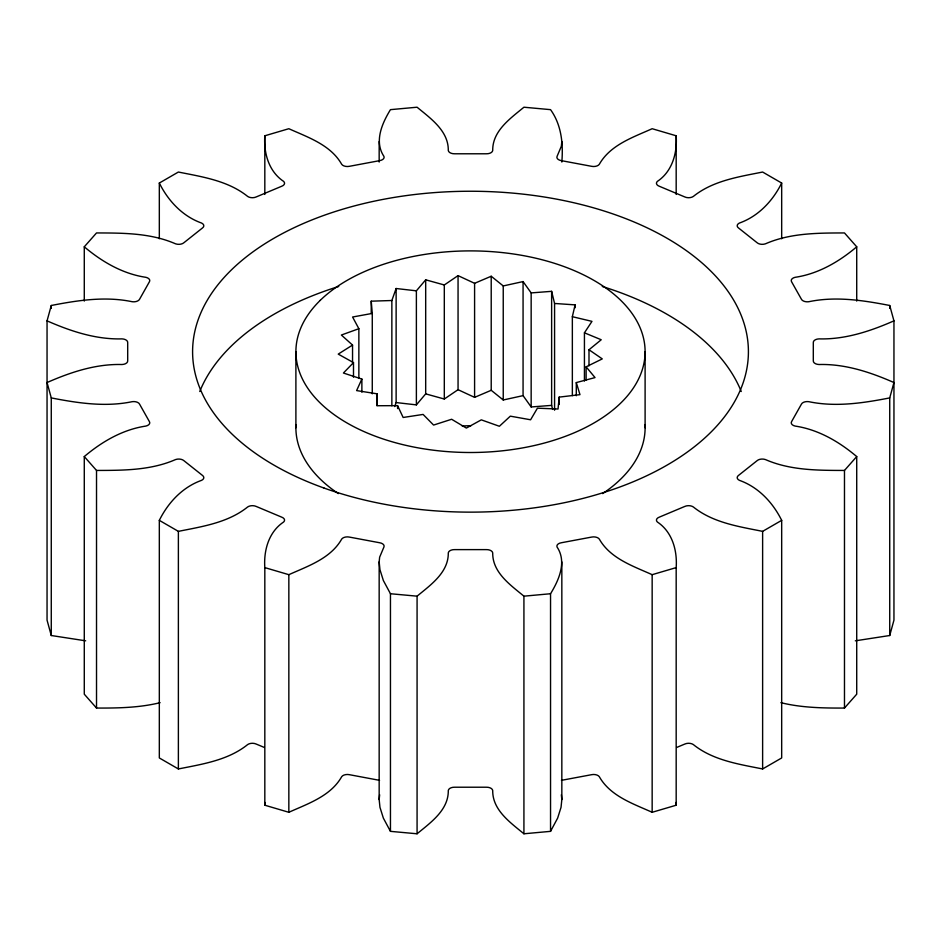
<?xml version="1.0" encoding="UTF-8"?>
<svg xmlns="http://www.w3.org/2000/svg" width="941" height="941" viewBox="0 0 941 941"><rect width="100%" height="100%" fill="white"/><g stroke="black" fill="none" stroke-linecap="round" stroke-linejoin="round"><path stroke-width="1.41" d="M416.381 290.828L396.126 288.511L391.856 300.508L371.236 301.179L372.271 313.412L352.593 317.011L358.862 328.715L341.36 335.031L352.546 345.065L338.231 354.11L353.498 362.614L343.418 373.024L361.873 379.07L356.604 390.597L377.07 393.809L376.929 405.736L397.584 405.653L403.148 417.475L423.109 414.428L433.589 425.073L451.621 419.263L466.36 428.073L481.31 419.851L499.389 426.273L510.328 416.157L530.595 419.78L537.429 408.182L558.037 409.017L559.189 397.114L579.974 394.655L576.292 382.587L595.03 377.588L586.114 366.837L602.275 358.897L588.995 349.758L601.228 339.748L584.432 332.808L591.971 321.363L572.351 316.694L575.08 304.872L554.578 303.461L551.626 291.334L531.159 292.91L523.067 281.582L503.235 285.935L491.214 276.242L474.593 283.312L458.055 275.631L444.305 284.97L425.685 279.818L416.381 290.828L416.381 404.877L396.126 402.56L394.702 406.559M379.541 780.336L349.593 774.725A6.093 3.517 0 0 0 341.689 776.701C330.691 796.121 308.013 803.661 288.84 812.283L264.821 805.214L264.821 567.611C263.609 550.544 268.667 531.959 283.629 522.008A6.093 3.517 0 0 0 281.735 517.162L256.27 506.47A6.093 3.517 0 0 0 247.695 506.94C228.087 522.726 202.303 526.548 178.378 531.359L159.323 520.349C168.157 502.541 182.554 487.097 201.609 480.333A6.093 3.517 0 0 0 202.421 475.381L183.907 460.678A6.093 3.517 0 0 0 175.508 459.584C150.713 470.429 123.071 470.394 96.523 470.441L84.278 456.573C101.957 441.623 122.718 429.519 145.926 426.061A6.093 3.517 0 0 0 149.337 421.497L139.609 404.218A6.093 3.517 0 0 0 132.199 401.678C105.357 407.3 77.809 403.077 51.273 397.914L47.05 382.54C70.669 372.177 95.876 363.791 122.001 364.52A6.093 3.517 0 0 0 127.694 360.779L127.694 342.606A6.093 3.517 0 0 0 122.001 338.878C95.876 339.607 70.669 331.22 47.05 320.857L51.273 305.484C77.809 300.32 105.357 296.086 132.199 301.72A6.093 3.517 0 0 0 139.609 299.179L149.337 281.9A6.093 3.517 0 0 0 145.926 277.324C122.718 273.878 101.957 261.763 84.278 246.813L96.523 232.945C123.071 233.003 150.713 232.968 175.508 243.801A6.093 3.517 0 0 0 183.907 242.719L202.421 228.016A6.093 3.517 0 0 0 201.609 223.064C182.554 216.289 168.157 200.856 159.323 183.048L178.378 172.038C202.303 176.837 228.087 180.672 247.695 196.457A6.093 3.517 0 0 0 256.27 196.916L281.735 186.236A6.093 3.517 0 0 0 283.629 181.39C268.667 171.438 263.609 152.854 264.821 135.786L288.84 128.717C308.013 137.339 330.691 144.879 341.689 164.299A6.093 3.517 0 0 0 349.593 166.275L379.541 160.664A6.093 3.517 0 0 0 383.928 156.382C373.953 141.409 382.152 123.236 390.456 109.65L417.075 107.215C430.566 118.401 448.586 130.881 448.292 150.489A6.093 3.517 0 0 0 454.762 153.783L486.238 153.783A6.093 3.517 0 0 0 492.708 150.489C492.414 130.881 510.434 118.401 523.925 107.215L550.544 109.65C561.53 124.941 563.306 143.82 561.836 162.052M264.821 805.214L264.892 802.45M561.836 141.515L561.354 146.22L557.072 156.382A6.093 3.517 0 0 0 561.459 160.664L591.407 166.275A6.093 3.517 0 0 0 599.311 164.299C610.309 144.879 632.987 137.339 652.16 128.717L676.179 135.786C677.391 152.854 672.333 171.438 657.371 181.39A6.093 3.517 0 0 0 659.265 186.236L684.73 196.916A6.093 3.517 0 0 0 693.305 196.457C712.913 180.672 738.697 176.837 762.622 172.038L781.677 183.048L781.677 238.779M781.677 183.048C772.843 200.856 758.446 216.289 739.391 223.064A6.093 3.517 0 0 0 738.579 228.016L757.093 242.719A6.093 3.517 0 0 0 765.492 243.801C790.287 232.968 817.929 233.003 844.477 232.945L856.722 246.813C839.043 261.763 818.282 273.878 795.074 277.324A6.093 3.517 0 0 0 791.663 281.9L801.391 299.179A6.093 3.517 0 0 0 808.801 301.72C835.643 296.086 863.191 300.32 889.727 305.484L893.95 320.857C870.331 331.22 845.124 339.607 818.999 338.878A6.093 3.517 0 0 0 813.306 342.606L813.306 360.779A6.093 3.517 0 0 0 818.999 364.52C845.124 363.791 870.331 372.177 893.95 382.54L889.727 397.914C863.191 403.077 835.643 407.3 808.801 401.678A6.093 3.517 0 0 0 801.391 404.218L791.663 421.497A6.093 3.517 0 0 0 795.074 426.061C818.282 429.519 839.043 441.623 856.722 456.573L844.477 470.441C817.929 470.394 790.287 470.429 765.492 459.584A6.093 3.517 0 0 0 757.093 460.678L738.579 475.381A6.093 3.517 0 0 0 739.391 480.333C758.446 487.097 772.843 502.541 781.677 520.349L762.622 531.359C738.697 526.548 712.913 522.726 693.305 506.94A6.093 3.517 0 0 0 684.73 506.47L659.265 517.162A6.093 3.517 0 0 0 657.371 522.008C672.333 531.959 677.391 550.544 676.179 567.611L652.16 574.68C632.987 566.059 610.309 558.519 599.311 539.087A6.093 3.517 0 0 0 591.407 537.123L561.459 542.734A6.093 3.517 0 0 0 557.072 547.015C567.047 561.989 558.848 580.162 550.544 593.736L550.544 831.35L523.925 833.785C510.434 822.599 492.414 810.119 492.708 790.511A6.093 3.517 0 0 0 486.238 787.217L454.762 787.217A6.093 3.517 0 0 0 448.292 790.511C448.586 810.119 430.566 822.599 417.075 833.785L390.456 831.35L383.363 818.129L379.964 807.319L379.164 799.485L379.164 561.883L379.646 557.178L383.928 547.015A6.093 3.517 0 0 0 379.541 542.734L349.593 537.123A6.093 3.517 0 0 0 341.689 539.087C330.691 558.519 308.013 566.059 288.84 574.68L264.821 567.611M561.836 561.883L561.836 799.485L561.036 807.319L557.637 818.129L550.544 831.35M379.164 799.485L379.646 794.78M855.322 640.821L889.727 635.516L893.95 620.143L893.95 320.857M416.381 404.877L425.685 393.867L425.685 279.818M780.912 702.68C801.673 707.797 823.21 708.138 844.477 708.055L856.722 694.187L856.722 456.573M379.164 561.883L379.964 569.717L383.363 580.526L390.456 593.736L417.075 596.171C430.566 584.996 448.586 572.504 448.292 552.896A6.093 3.517 0 0 1 454.762 549.615L486.238 549.615A6.093 3.517 0 0 1 492.708 552.896C492.414 572.504 510.434 584.996 523.925 596.171L550.544 593.736M425.685 393.867L444.305 399.019L458.055 389.692L458.055 275.631M676.685 747.448L684.73 744.084A6.093 3.517 0 0 1 693.305 744.543C712.913 760.328 738.697 764.163 762.622 768.962L781.677 757.952L781.677 520.349M458.055 389.692L474.593 397.361L491.214 390.292L503.235 399.984L523.067 395.632L531.159 406.959L551.626 405.383L552.614 409.429M561.459 780.336L591.407 774.725A6.093 3.517 0 0 1 599.311 776.701C610.309 796.121 632.987 803.661 652.16 812.283L676.179 805.214L676.179 567.611M160.088 702.68C139.327 707.797 117.79 708.138 96.523 708.055L84.278 694.187L84.278 456.573M159.323 520.349L159.323 757.952L178.378 768.962C202.303 764.163 228.087 760.328 247.695 744.543A6.093 3.517 0 0 1 256.27 744.084L264.315 747.448M85.678 640.821L51.273 635.516L47.05 620.143L47.05 320.857M561.354 794.78L561.836 799.485M676.108 802.45L676.179 805.214M889.727 305.484L889.727 308.413M889.727 397.914L889.727 635.516M856.722 246.813L856.722 301.085M844.477 470.441L844.477 708.055M762.622 531.359L762.622 768.962M676.179 135.786L676.179 194.446M652.16 574.68L652.16 812.283M645.103 351.699L645.103 427.732M588.995 349.758L588.995 365.849M586.114 366.837L586.114 379.999M584.432 332.808L584.432 381.058M576.292 382.587L576.292 395.749M575.08 304.872L575.08 307.801M572.351 316.694L572.351 395.643M559.189 397.114L559.189 404.43M554.578 303.461L554.578 410.205M551.626 291.334L551.626 405.383M531.159 292.91L531.159 406.959M523.925 596.171L523.925 833.785M523.067 281.582L523.067 395.632M503.235 285.935L503.235 399.984M491.214 276.242L491.214 390.292M474.593 283.312L474.593 397.361M444.305 284.97L444.305 399.019M417.075 596.171L417.075 833.785M397.584 405.653L397.584 408.57M396.126 288.511L396.126 402.56M391.856 300.508L391.856 405.783M390.456 593.736L390.456 831.35M379.164 141.515L379.164 162.052M377.07 393.809L377.07 405.512M372.271 313.412L372.271 393.832M371.236 301.179L371.236 312.871M361.873 379.07L361.873 392.232M358.862 328.715L358.862 378.435M353.498 362.614L353.498 377.235M352.546 345.065L352.546 362.603M295.897 351.699L295.897 427.732M288.84 574.68L288.84 812.283M264.821 135.786L264.821 194.446M178.378 531.359L178.378 768.962M159.323 183.048L159.323 238.779M96.523 470.441L96.523 708.055M84.278 246.813L84.278 301.085M51.273 305.484L51.273 308.413M51.273 397.914L51.273 635.516M645.02 424.567A174.603 100.805 0 0 1 621.707 478.134L620.789 479.04A174.603 100.805 0 0 1 602.675 493.602M338.325 493.602A174.603 100.805 0 0 1 320.211 479.04L319.293 478.134A174.603 100.805 0 0 1 295.98 424.567M199.763 391.503A277.913 160.452 0 0 1 338.713 286.476M602.287 286.476A277.913 160.452 0 0 1 741.237 391.503M462.219 426.038A69.281 40.004 0 0 1 470.912 425.744M320.211 300.379L319.293 301.296A174.603 100.805 0 0 0 319.293 402.101L320.211 403.007A174.603 100.805 0 0 0 381.623 438.471L383.199 439A174.603 100.805 0 0 0 557.801 439L559.377 438.471A174.603 100.805 0 0 0 620.789 403.007L621.707 402.101A174.603 100.805 0 0 0 621.707 301.296L620.789 300.379A174.603 100.805 0 0 0 559.377 264.927L557.801 264.397A174.603 100.805 0 0 0 383.199 264.397L381.623 264.927A174.603 100.805 0 0 0 320.211 300.379M324.057 488.061A277.913 160.452 0 0 0 748.271 356.733A277.913 160.452 0 0 0 339.172 210.29A277.913 160.452 0 0 0 324.057 488.061"/></g></svg>
